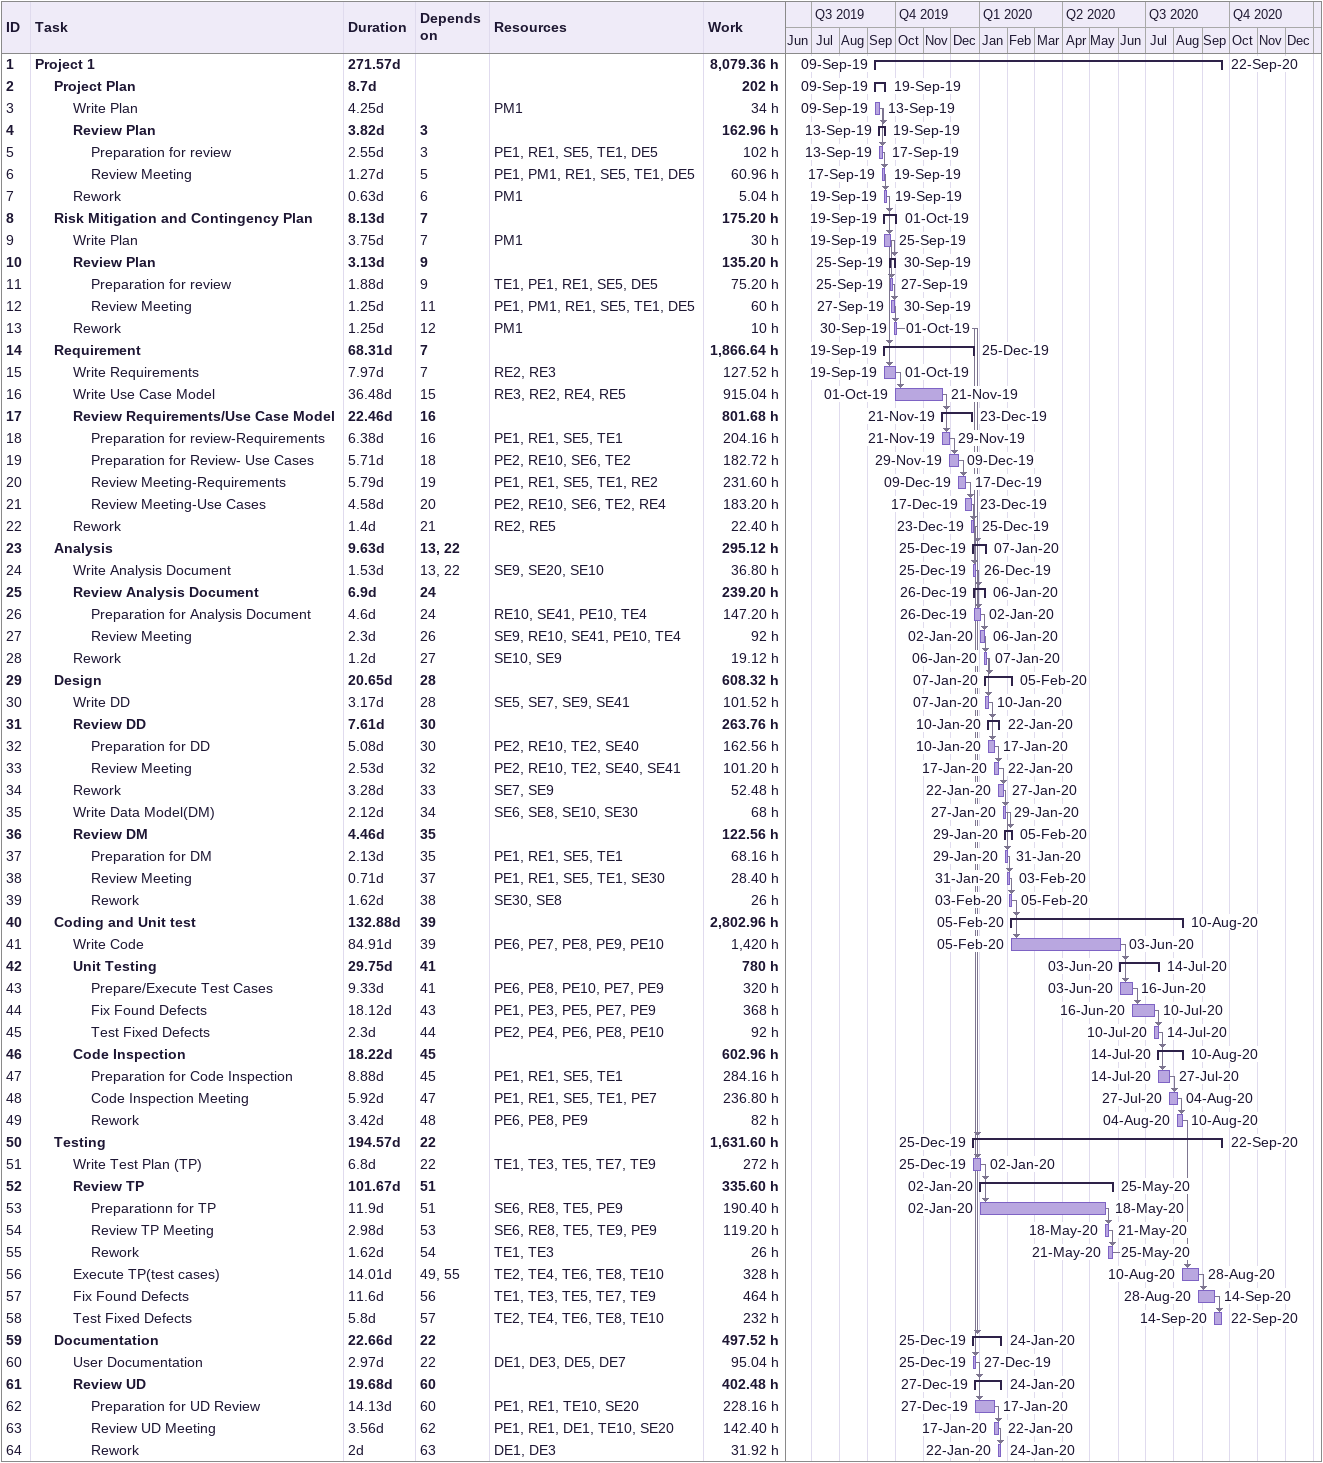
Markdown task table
| ID | Level | Task | Duration | Start | Finish | Predecessors | Resources | Work (h) |
|---|---|---|---|---|---|---|---|---|
| 1 | 1 | **Project 1** | 271.57d | 2019-09-09 | 2020-09-22 |  |  | 8079.36 |
| 2 | 2 | **Project Plan** | 8.7d | 2019-09-09 | 2019-09-19 |  |  | 202 |
| 3 | 3 | Write Plan | 4.25d | 2019-09-09 | 2019-09-13 |  | PM1 | 34 |
| 4 | 3 | **Review Plan** | 3.82d | 2019-09-13 | 2019-09-19 | 3 |  | 162.96 |
| 5 | 4 | Preparation for review | 2.55d | 2019-09-13 | 2019-09-17 | 3 | PE1, RE1, SE5, TE1, DE5 | 102 |
| 6 | 4 | Review Meeting | 1.27d | 2019-09-17 | 2019-09-19 | 5 | PE1, PM1, RE1, SE5, TE1, DE5 | 60.96 |
| 7 | 3 | Rework | 0.63d | 2019-09-19 | 2019-09-19 | 6 | PM1 | 5.04 |
| 8 | 2 | **Risk Mitigation and Contingency Plan** | 8.13d | 2019-09-19 | 2019-10-01 | 7 |  | 175.20 |
| 9 | 3 | Write Plan | 3.75d | 2019-09-19 | 2019-09-25 | 7 | PM1 | 30 |
| 10 | 3 | **Review Plan** | 3.13d | 2019-09-25 | 2019-09-30 | 9 |  | 135.20 |
| 11 | 4 | Preparation for review | 1.88d | 2019-09-25 | 2019-09-27 | 9 | TE1, PE1, RE1, SE5, DE5 | 75.20 |
| 12 | 4 | Review Meeting | 1.25d | 2019-09-27 | 2019-09-30 | 11 | PE1, PM1, RE1, SE5, TE1, DE5 | 60 |
| 13 | 3 | Rework | 1.25d | 2019-09-30 | 2019-10-01 | 12 | PM1 | 10 |
| 14 | 2 | **Requirement** | 68.31d | 2019-09-19 | 2019-12-25 | 7 |  | 1866.64 |
| 15 | 3 | Write Requirements | 7.97d | 2019-09-19 | 2019-10-01 | 7 | RE2, RE3 | 127.52 |
| 16 | 3 | Write Use Case Model | 36.48d | 2019-10-01 | 2019-11-21 | 15 | RE3, RE2, RE4, RE5 | 915.04 |
| 17 | 3 | **Review Requirements/Use Case Model** | 22.46d | 2019-11-21 | 2019-12-23 | 16 |  | 801.68 |
| 18 | 4 | Preparation for review-Requirements | 6.38d | 2019-11-21 | 2019-11-29 | 16 | PE1, RE1, SE5, TE1 | 204.16 |
| 19 | 4 | Preparation for Review- Use Cases | 5.71d | 2019-11-29 | 2019-12-09 | 18 | PE2, RE10, SE6, TE2 | 182.72 |
| 20 | 4 | Review Meeting-Requirements | 5.79d | 2019-12-09 | 2019-12-17 | 19 | PE1, RE1, SE5, TE1, RE2 | 231.60 |
| 21 | 4 | Review Meeting-Use Cases | 4.58d | 2019-12-17 | 2019-12-23 | 20 | PE2, RE10, SE6, TE2, RE4 | 183.20 |
| 22 | 3 | Rework | 1.4d | 2019-12-23 | 2019-12-25 | 21 | RE2, RE5 | 22.40 |
| 23 | 2 | **Analysis** | 9.63d | 2019-12-25 | 2020-01-07 | 13, 22 |  | 295.12 |
| 24 | 3 | Write Analysis Document | 1.53d | 2019-12-25 | 2019-12-26 | 13, 22 | SE9, SE20, SE10 | 36.80 |
| 25 | 3 | **Review Analysis Document** | 6.9d | 2019-12-26 | 2020-01-06 | 24 |  | 239.20 |
| 26 | 4 | Preparation for Analysis Document | 4.6d | 2019-12-26 | 2020-01-02 | 24 | RE10, SE41, PE10, TE4 | 147.20 |
| 27 | 4 | Review Meeting | 2.3d | 2020-01-02 | 2020-01-06 | 26 | SE9, RE10, SE41, PE10, TE4 | 92 |
| 28 | 3 | Rework | 1.2d | 2020-01-06 | 2020-01-07 | 27 | SE10, SE9 | 19.12 |
| 29 | 2 | **Design** | 20.65d | 2020-01-07 | 2020-02-05 | 28 |  | 608.32 |
| 30 | 3 | Write DD | 3.17d | 2020-01-07 | 2020-01-10 | 28 | SE5, SE7, SE9, SE41 | 101.52 |
| 31 | 3 | **Review DD** | 7.61d | 2020-01-10 | 2020-01-22 | 30 |  | 263.76 |
| 32 | 4 | Preparation for DD | 5.08d | 2020-01-10 | 2020-01-17 | 30 | PE2, RE10, TE2, SE40 | 162.56 |
| 33 | 4 | Review Meeting | 2.53d | 2020-01-17 | 2020-01-22 | 32 | PE2, RE10, TE2, SE40, SE41 | 101.20 |
| 34 | 3 | Rework | 3.28d | 2020-01-22 | 2020-01-27 | 33 | SE7, SE9 | 52.48 |
| 35 | 3 | Write Data Model(DM) | 2.12d | 2020-01-27 | 2020-01-29 | 34 | SE6, SE8, SE10, SE30 | 68 |
| 36 | 3 | **Review DM** | 4.46d | 2020-01-29 | 2020-02-05 | 35 |  | 122.56 |
| 37 | 4 | Preparation for DM | 2.13d | 2020-01-29 | 2020-01-31 | 35 | PE1, RE1, SE5, TE1 | 68.16 |
| 38 | 4 | Review Meeting | 0.71d | 2020-01-31 | 2020-02-03 | 37 | PE1, RE1, SE5, TE1, SE30 | 28.40 |
| 39 | 4 | Rework | 1.62d | 2020-02-03 | 2020-02-05 | 38 | SE30, SE8 | 26 |
| 40 | 2 | **Coding and Unit test** | 132.88d | 2020-02-05 | 2020-08-10 | 39 |  | 2802.96 |
| 41 | 3 | Write Code | 84.91d | 2020-02-05 | 2020-06-03 | 39 | PE6, PE7, PE8, PE9, PE10 | 1420 |
| 42 | 3 | **Unit Testing** | 29.75d | 2020-06-03 | 2020-07-14 | 41 |  | 780 |
| 43 | 4 | Prepare/Execute Test Cases | 9.33d | 2020-06-03 | 2020-06-16 | 41 | PE6, PE8, PE10, PE7, PE9 | 320 |
| 44 | 4 | Fix Found Defects | 18.12d | 2020-06-16 | 2020-07-10 | 43 | PE1, PE3, PE5, PE7, PE9 | 368 |
| 45 | 4 | Test Fixed Defects | 2.3d | 2020-07-10 | 2020-07-14 | 44 | PE2, PE4, PE6, PE8, PE10 | 92 |
| 46 | 3 | **Code Inspection** | 18.22d | 2020-07-14 | 2020-08-10 | 45 |  | 602.96 |
| 47 | 4 | Preparation for Code Inspection | 8.88d | 2020-07-14 | 2020-07-27 | 45 | PE1, RE1, SE5, TE1 | 284.16 |
| 48 | 4 | Code Inspection Meeting | 5.92d | 2020-07-27 | 2020-08-04 | 47 | PE1, RE1, SE5, TE1, PE7 | 236.80 |
| 49 | 4 | Rework | 3.42d | 2020-08-04 | 2020-08-10 | 48 | PE6, PE8, PE9 | 82 |
| 50 | 2 | **Testing** | 194.57d | 2019-12-25 | 2020-09-22 | 22 |  | 1631.60 |
| 51 | 3 | Write Test Plan (TP) | 6.8d | 2019-12-25 | 2020-01-02 | 22 | TE1, TE3, TE5, TE7, TE9 | 272 |
| 52 | 3 | **Review TP** | 101.67d | 2020-01-02 | 2020-05-25 | 51 |  | 335.60 |
| 53 | 4 | Preparationn for TP | 11.9d | 2020-01-02 | 2020-05-18 | 51 | SE6, RE8, TE5, PE9 | 190.40 |
| 54 | 4 | Review TP Meeting | 2.98d | 2020-05-18 | 2020-05-21 | 53 | SE6, RE8, TE5, TE9, PE9 | 119.20 |
| 55 | 4 | Rework | 1.62d | 2020-05-21 | 2020-05-25 | 54 | TE1, TE3 | 26 |
| 56 | 3 | Execute TP(test cases) | 14.01d | 2020-08-10 | 2020-08-28 | 49, 55 | TE2, TE4, TE6, TE8, TE10 | 328 |
| 57 | 3 | Fix Found Defects | 11.6d | 2020-08-28 | 2020-09-14 | 56 | TE1, TE3, TE5, TE7, TE9 | 464 |
| 58 | 3 | Test Fixed Defects | 5.8d | 2020-09-14 | 2020-09-22 | 57 | TE2, TE4, TE6, TE8, TE10 | 232 |
| 59 | 2 | **Documentation** | 22.66d | 2019-12-25 | 2020-01-24 | 22 |  | 497.52 |
| 60 | 3 | User Documentation | 2.97d | 2019-12-25 | 2019-12-27 | 22 | DE1, DE3, DE5, DE7 | 95.04 |
| 61 | 3 | **Review UD** | 19.68d | 2019-12-27 | 2020-01-24 | 60 |  | 402.48 |
| 62 | 4 | Preparation for UD Review | 14.13d | 2019-12-27 | 2020-01-17 | 60 | PE1, RE1, TE10, SE20 | 228.16 |
| 63 | 4 | Review UD Meeting | 3.56d | 2020-01-17 | 2020-01-22 | 62 | PE1, RE1, DE1, TE10, SE20 | 142.40 |
| 64 | 4 | Rework | 2d | 2020-01-22 | 2020-01-24 | 63 | DE1, DE3 | 31.92 |
